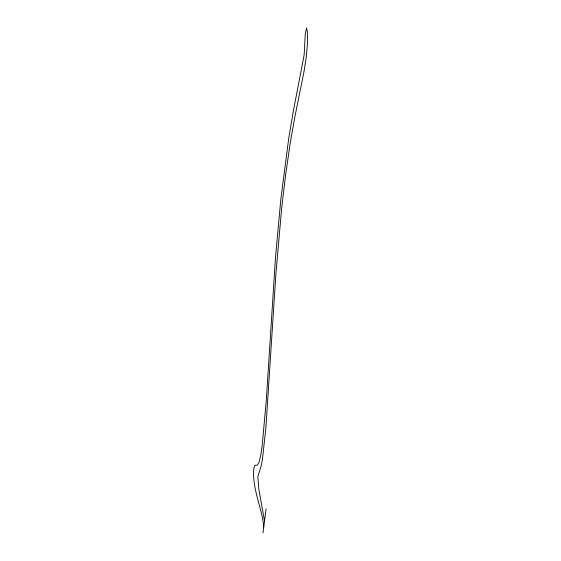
<?xml version="1.0" encoding="UTF-8"?>
<svg xmlns="http://www.w3.org/2000/svg" width="561" height="561" viewBox="0 0 561 561"><rect width="100%" height="100%" fill="white"/><g stroke="black" fill="none" stroke-linecap="round" stroke-linejoin="round"><path stroke-width="0.84" d="M262.99 532.95L266.082 508.876M263.754 527.024C262.001 508.063 252.723 490.055 253.6 470.84A13.233 1.964 88.8 0 1 254 467.643L254.883 465.342L257.275 465.153L258.958 462.58L260.851 454.712L262.183 445.616L266.342 399.755L275.43 258.123L280.823 199.323L288.719 138.476L293.347 110.98L304.153 54.908L305.268 33.983L306.551 28.05L307.33 31.458L307.554 42.019L306.383 56.163L304.118 71.044L294.791 117.319L290.416 141.94L285.633 174.794L281.678 208.152L275.963 272.997L265.858 428.134L262.436 459.382L261.314 465.364L257.808 476.85L258.789 488.827L264.519 521.036"/></g></svg>
